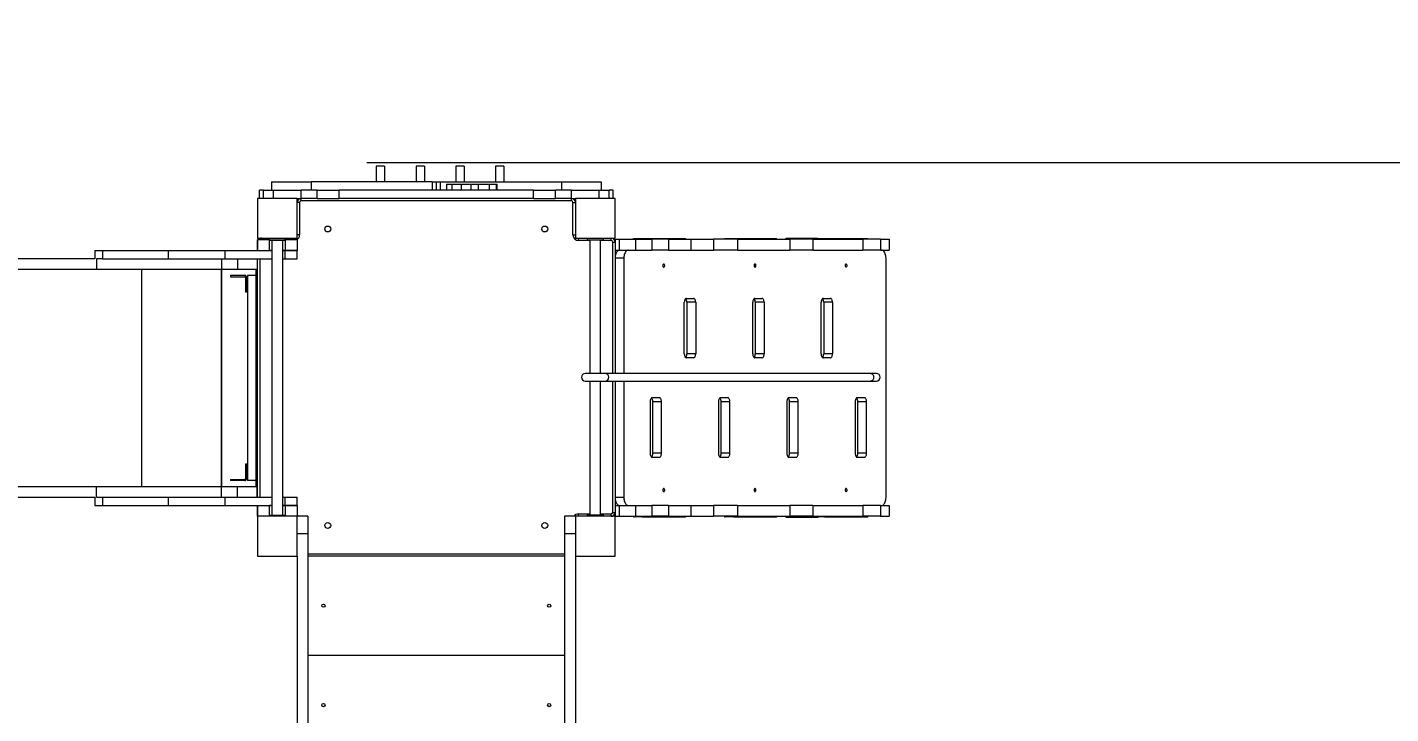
# Model space of a CAD drawing. Header units: millimetres. Extents: x -6562 to 7161, y -6069 to 5384.
# Drawn here: x -3131 to 300, y 1144 to 2871 of the extents above; entities that cross this region are included whole.
import ezdxf

# ---------------------------------------------------------------- set-up
doc = ezdxf.new("R2010")
doc.units = ezdxf.units.MM
for name, color, linetype in [('DIKOM_ОБЪЕКТ', 7, 'Continuous'), ('DIKOM_РАЗМЕР_ЗОНА', 7, 'Continuous'), ('DIKOM_РАЗМЕР_ОБЪЕКТА', 7, 'Continuous')]:
    doc.layers.add(name, color=color, linetype=linetype)
doc.styles.add('style1', font='arial.ttf', dxfattribs={"width": 0.8})
doc.dimstyles.new('1-50', dxfattribs={"dimtxt": 300, "dimasz": 200, "dimexe": 100, "dimexo": 0, "dimgap": 100, "dimtad": 1, "dimtxsty": 'style1', "dimcen": 200, "dimclrd": 7, "dimclre": 7, "dimclrt": 7, "dimadec": 1, "dimazin": 2, "dimtfac": 1, "dimtmove": 0, "dimatfit": 2, "dimfxl": 0, "dimlwd": 25, "dimlwe": 18, "dimarcsym": 0})

# ---------------------------------------------------------------- blocks, each defined once
blk = doc.blocks.new('*D9')
at = {"layer": 'Defpoints', "color": 0, "transparency": 16777216}
for p in [(-2276.8, 2530.5), (6418.8, 2530.5), (1009.4, -4069.5)]:
    blk.add_point(p, dxfattribs=at)
at = {"layer": 'DIKOM_РАЗМЕР_ОБЪЕКТА', "color": 7, "lineweight": 18, "transparency": 16777216}
for p, q in [((-2276.8, 2530.5), (6518.8, 2530.5)), ((1009.4, -4069.5), (6518.8, -4069.5))]:
    blk.add_line(p, q, dxfattribs=at)
at = {"layer": 'DIKOM_РАЗМЕР_ОБЪЕКТА', "color": 7, "lineweight": 25, "transparency": 16777216}
blk.add_line((6418.8, -3869.5), (6418.8, 2330.5), dxfattribs=at)
at = {"layer": 'DIKOM_РАЗМЕР_ОБЪЕКТА', "color": 7, "transparency": 16777216}
for points in [[(6385.4, 2330.5), (6452.1, 2330.5), (6418.8, 2530.5)], [(6385.4, -3869.5), (6452.1, -3869.5), (6418.8, -4069.5)]]:
    blk.add_solid(points, dxfattribs=at)
at = {"layer": 'DIKOM_РАЗМЕР_ОБЪЕКТА', "color": 7, "transparency": 16777216, "insert": (6165.6, -1011), "char_height": 300, "attachment_point": 5, "rotation": 90, "style": 'style1'}
blk.add_mtext('6600', dxfattribs=at)
blk = doc.blocks.new('*D10')
at = {"layer": 'Defpoints', "color": 0, "transparency": 16777216}
for p in [(4747.9, 4361.4), (-4563.3, 2279.8), (4747.9, 1590.5)]:
    blk.add_point(p, dxfattribs=at)
at = {"layer": 'DIKOM_РАЗМЕР_ОБЪЕКТА', "color": 7, "lineweight": 18, "transparency": 16777216}
for p, q in [((-4563.3, 2279.8), (-4563.3, 4461.4)), ((4747.9, 1590.5), (4747.9, 4461.4))]:
    blk.add_line(p, q, dxfattribs=at)
at = {"layer": 'DIKOM_РАЗМЕР_ОБЪЕКТА', "color": 7, "lineweight": 25, "transparency": 16777216}
blk.add_line((-4363.3, 4361.4), (4547.9, 4361.4), dxfattribs=at)
at = {"layer": 'DIKOM_РАЗМЕР_ОБЪЕКТА', "color": 7, "transparency": 16777216}
for points in [[(-4363.3, 4394.8), (-4363.3, 4328.1), (-4563.3, 4361.4)], [(4547.9, 4394.8), (4547.9, 4328.1), (4747.9, 4361.4)]]:
    blk.add_solid(points, dxfattribs=at)
at = {"layer": 'DIKOM_РАЗМЕР_ОБЪЕКТА', "color": 7, "transparency": 16777216, "insert": (92.3, 4614.7), "char_height": 300, "attachment_point": 5, "style": 'style1'}
blk.add_mtext('9300', dxfattribs=at)
blk = doc.blocks.new('*D11')
at = {"layer": 'Defpoints', "color": 0, "transparency": 16777216}
for p in [(-6562.2, 4933.9), (-6562.2, 1863.3), (6237.8, 1379.2)]:
    blk.add_point(p, dxfattribs=at)
at = {"layer": 'DIKOM_РАЗМЕР_ЗОНА', "color": 7, "lineweight": 18, "transparency": 16777216}
for p, q in [((-6562.2, 1863.3), (-6562.2, 5033.9)), ((6237.8, 1379.2), (6237.8, 5033.9))]:
    blk.add_line(p, q, dxfattribs=at)
at = {"layer": 'DIKOM_РАЗМЕР_ЗОНА', "color": 7, "lineweight": 25, "transparency": 16777216}
blk.add_line((6037.8, 4933.9), (-6362.2, 4933.9), dxfattribs=at)
at = {"layer": 'DIKOM_РАЗМЕР_ЗОНА', "color": 7, "transparency": 16777216}
for points in [[(-6362.2, 4967.2), (-6362.2, 4900.5), (-6562.2, 4933.9)], [(6037.8, 4967.2), (6037.8, 4900.5), (6237.8, 4933.9)]]:
    blk.add_solid(points, dxfattribs=at)
at = {"layer": 'DIKOM_РАЗМЕР_ЗОНА', "color": 7, "transparency": 16777216, "insert": (92.3, 5187), "char_height": 300, "attachment_point": 5, "style": 'style1'}
blk.add_mtext('12800', dxfattribs=at)
blk = doc.blocks.new('*D12')
at = {"layer": 'Defpoints', "color": 0, "transparency": 16777216}
for p in [(-2088.2, 4030.5), (7061.3, 4030.5), (1371.9, -6069.5)]:
    blk.add_point(p, dxfattribs=at)
at = {"layer": 'DIKOM_РАЗМЕР_ЗОНА', "color": 7, "lineweight": 18, "transparency": 16777216}
for p, q in [((-2088.2, 4030.5), (7161.3, 4030.5)), ((1371.9, -6069.5), (7161.3, -6069.5))]:
    blk.add_line(p, q, dxfattribs=at)
at = {"layer": 'DIKOM_РАЗМЕР_ЗОНА', "color": 7, "lineweight": 25, "transparency": 16777216}
blk.add_line((7061.3, -5869.5), (7061.3, 3830.5), dxfattribs=at)
at = {"layer": 'DIKOM_РАЗМЕР_ЗОНА', "color": 7, "transparency": 16777216}
for points in [[(7027.9, 3830.5), (7094.6, 3830.5), (7061.3, 4030.5)], [(7027.9, -5869.5), (7094.6, -5869.5), (7061.3, -6069.5)]]:
    blk.add_solid(points, dxfattribs=at)
at = {"layer": 'DIKOM_РАЗМЕР_ЗОНА', "color": 7, "transparency": 16777216, "insert": (6808.1, -1011), "char_height": 300, "attachment_point": 5, "rotation": 90, "style": 'style1'}
blk.add_mtext('10100', dxfattribs=at)

msp = doc.modelspace()

# ---------------------------------------------------------------- linework, layer by layer
at = {"layer": 'DIKOM_ОБЪЕКТ', "color": 7, "linetype": 'Continuous', "lineweight": 15}
for p, q in [((-2232.147, 2521.516), (-2253.147, 2521.516)), ((-2253.147, 2521.516), (-2253.147, 2520.606)), ((-2253.147, 2520.606), (-2253.147, 2482.516)), ((-2232.147, 2521.516), (-2232.147, 2520.606)), ((-2232.147, 2520.606), (-2232.147, 2482.516)), ((-2132.147, 2521.516), (-2153.147, 2521.516)), ((-2153.147, 2521.516), (-2153.147, 2520.606)), ((-2153.147, 2520.606), (-2153.147, 2482.516)), ((-2132.147, 2521.516), (-2132.147, 2520.606)), ((-2132.147, 2520.606), (-2132.147, 2482.516)), ((-2032.147, 2521.516), (-2053.147, 2521.516)), ((-2053.147, 2521.516), (-2053.147, 2520.606)), ((-2053.147, 2520.606), (-2053.147, 2482.516)), ((-2032.147, 2521.516), (-2032.147, 2520.606)), ((-2032.147, 2520.606), (-2032.147, 2482.516)), ((-1932.147, 2521.516), (-1953.147, 2521.516)), ((-1953.147, 2521.516), (-1953.147, 2520.606)), ((-1953.147, 2520.606), (-1953.147, 2482.516)), ((-1932.147, 2521.516), (-1932.147, 2520.606)), ((-1932.147, 2520.606), (-1932.147, 2482.516)), ((-2517.147, 2482.516), (-2517.147, 2461.516)), ((-2517.147, 2482.516), (-2417.147, 2482.516)), ((-2417.147, 2482.516), (-2417.147, 2461.516)), ((-2112.147, 2482.516), (-2417.147, 2482.516)), ((-2112.147, 2482.516), (-2112.147, 2461.516)), ((-2112.147, 2482.516), (-2102.147, 2482.516)), ((-2102.147, 2482.516), (-2102.147, 2461.516)), ((-2102.147, 2482.516), (-2092.147, 2482.516)), ((-2092.147, 2482.516), (-2092.147, 2461.516)), ((-2092.147, 2482.516), (-1787.147, 2482.516)), ((-2076.404, 2476.516), (-2076.404, 2461.516)), ((-2076.404, 2476.516), (-2063.332, 2476.516)), ((-2063.332, 2476.516), (-2063.332, 2461.516)), ((-2063.332, 2476.516), (-2039.543, 2476.516)), ((-2039.543, 2476.516), (-2039.543, 2461.516)), ((-2039.543, 2476.516), (-2014.985, 2476.516)), ((-2014.985, 2476.516), (-2014.985, 2461.516)), ((-2014.985, 2476.516), (-1997.116, 2476.516)), ((-1997.116, 2476.516), (-1997.116, 2461.516)), ((-1997.116, 2476.516), (-1969.402, 2476.516)), ((-1969.402, 2476.516), (-1969.402, 2461.516)), ((-1969.402, 2476.516), (-1951.515, 2476.516)), ((-1951.515, 2476.516), (-1951.515, 2461.516)), ((-1951.515, 2476.516), (-1948.825, 2476.516)), ((-1948.825, 2461.516), (-1948.825, 2476.516)), ((-1787.147, 2482.516), (-1787.147, 2461.516)), ((-1787.147, 2482.516), (-1687.147, 2482.516)), ((-1687.147, 2482.516), (-1687.147, 2461.516)), ((-2452.147, 2440.516), (-2552.147, 2440.516)), ((-2552.147, 2440.516), (-2552.147, 2340.516)), ((-2547.147, 2440.516), (-2547.147, 2461.516)), ((-2537.147, 2461.516), (-2547.147, 2461.516)), ((-2537.147, 2440.516), (-2537.147, 2461.516)), ((-2537.147, 2461.516), (-2512.147, 2461.516)), ((-2512.147, 2440.516), (-2512.147, 2461.516)), ((-2512.147, 2461.516), (-2442.147, 2461.516)), ((-2452.147, 2440.516), (-2442.147, 2440.516)), ((-2452.147, 2340.516), (-2452.147, 2440.516)), ((-2442.147, 2440.516), (-2442.147, 2461.516)), ((-2402.147, 2461.516), (-2442.147, 2461.516)), ((-2402.147, 2440.516), (-2442.147, 2440.516)), ((-2442.147, 2434.516), (-2442.147, 2440.516)), ((-2402.147, 2440.516), (-2402.147, 2461.516)), ((-2402.147, 2461.516), (-2346.876, 2461.516)), ((-2402.147, 2440.516), (-2346.876, 2440.516)), ((-2346.876, 2440.516), (-2346.876, 2461.516)), ((-1857.418, 2461.516), (-2346.876, 2461.516)), ((-1857.418, 2440.516), (-2346.876, 2440.516)), ((-1857.418, 2440.516), (-1857.418, 2461.516)), ((-1857.418, 2461.516), (-1802.147, 2461.516)), ((-1857.418, 2440.516), (-1802.147, 2440.516)), ((-1802.147, 2440.516), (-1802.147, 2461.516)), ((-1762.147, 2461.516), (-1802.147, 2461.516)), ((-1762.147, 2440.516), (-1802.147, 2440.516)), ((-1762.147, 2440.516), (-1762.147, 2461.516)), ((-1762.147, 2461.516), (-1692.147, 2461.516)), ((-1762.147, 2440.516), (-1752.147, 2440.516)), ((-1762.147, 2434.516), (-1762.147, 2440.516)), ((-1652.147, 2440.516), (-1752.147, 2440.516)), ((-1752.147, 2440.516), (-1752.147, 2340.516)), ((-1692.147, 2440.516), (-1692.147, 2461.516)), ((-1692.147, 2461.516), (-1667.147, 2461.516)), ((-1657.147, 2461.516), (-1667.147, 2461.516)), ((-1667.147, 2440.516), (-1667.147, 2461.516)), ((-1657.147, 2440.516), (-1657.147, 2461.516)), ((-1652.147, 2340.516), (-1652.147, 2440.516)), ((-2446.147, 2430.516), (-2452.147, 2430.516)), ((-2446.147, 2430.516), (-2446.147, 2348.516)), ((-1762.147, 2434.516), (-2442.147, 2434.516)), ((-1758.147, 2348.516), (-1758.147, 2430.516)), ((-1758.147, 2430.516), (-1752.147, 2430.516)), ((-2552.154, 2336.516), (-2552.154, 2309.516)), ((-2552.144, 2336.516), (-2552.154, 2336.516)), ((-2552.147, 2340.516), (-2452.147, 2340.516)), ((-2552.144, 2309.516), (-2552.144, 2336.516)), ((-2522.144, 2336.516), (-2552.144, 2336.516)), ((-2542.147, 2336.516), (-2542.147, 2340.516)), ((-2522.147, 2334.516), (-2522.147, 2338.516)), ((-2482.147, 2338.516), (-2522.147, 2338.516)), ((-2482.147, 2334.516), (-2522.147, 2334.516)), ((-2522.144, 2309.516), (-2522.144, 2334.516)), ((-2515.647, 2334.516), (-2515.647, 1642.516)), ((-2488.647, 1642.516), (-2488.647, 2334.516)), ((-2482.147, 2334.516), (-2482.147, 2338.516)), ((-2482.146, 2336.516), (-2482.147, 2336.516)), ((-2482.146, 2336.516), (-2482.146, 2309.516)), ((-2452.147, 2336.516), (-2482.146, 2336.516)), ((-2460.147, 2336.516), (-2460.147, 2340.516)), ((-2446.147, 2348.516), (-2452.147, 2348.516)), ((-2452.147, 2336.516), (-2452.147, 2309.516)), ((-1758.147, 2348.516), (-1752.147, 2348.516)), ((-1752.147, 2340.516), (-1652.147, 2340.516)), ((-1744.147, 2334.516), (-1744.147, 2340.516)), ((-1715.647, 2334.516), (-1744.147, 2334.516)), ((-1722.147, 2340.516), (-1722.147, 2336.516)), ((-1722.147, 2336.516), (-1682.147, 2336.516)), ((-1715.647, 2336.516), (-1715.647, 2000.016)), ((-1688.647, 2000.016), (-1688.647, 2336.516)), ((-1662.147, 2334.516), (-1688.647, 2334.516)), ((-1682.147, 2340.516), (-1682.147, 2336.516)), ((-1662.147, 2334.516), (-1662.147, 2340.516)), ((-1652.147, 2337.516), (-1655.006, 2337.516)), ((-1652.147, 2337.516), (-1652.147, 2310.516)), ((-1652.147, 2337.516), (-1642.147, 2337.516)), ((-1642.147, 2337.516), (-1642.147, 2310.516)), ((-1642.147, 2337.516), (-1601.231, 2337.516)), ((-1582.445, 2339.016), (-1604.562, 2339.016)), ((-1601.231, 2337.516), (-1560.113, 2337.516)), ((-1601.231, 2337.516), (-1601.231, 2310.516)), ((-1476.907, 2339.016), (-1582.445, 2339.016)), ((-1560.113, 2337.516), (-1560.113, 2310.516)), ((-1517.57, 2337.516), (-1560.113, 2337.516)), ((-1517.57, 2337.516), (-1517.57, 2310.516)), ((-1517.57, 2337.516), (-1461.687, 2337.516)), ((-1461.687, 2337.516), (-1461.687, 2310.516)), ((-1461.687, 2337.516), (-1404.227, 2337.516)), ((-1404.227, 2337.516), (-1404.227, 2310.516)), ((-1344.42, 2337.516), (-1404.227, 2337.516)), ((-1353.014, 2339.016), (-1375.131, 2339.016)), ((-1247.476, 2339.016), (-1353.014, 2339.016)), ((-1344.42, 2337.516), (-1344.42, 2310.516)), ((-1344.42, 2337.516), (-1212.378, 2337.516)), ((-1222.045, 2340.516), (-1142.044, 2340.516)), ((-1222.045, 2337.516), (-1222.045, 2340.516)), ((-1212.378, 2337.516), (-1212.378, 2310.516)), ((-1154.758, 2337.516), (-1212.378, 2337.516)), ((-1154.758, 2337.516), (-1154.758, 2310.516)), ((-1154.758, 2337.516), (-1029.193, 2337.516)), ((-1123.584, 2339.016), (-1145.701, 2339.016)), ((-1142.044, 2340.516), (-1142.044, 2339.016)), ((-1018.046, 2339.016), (-1123.584, 2339.016)), ((-1029.193, 2337.516), (-1029.193, 2310.516)), ((-984.616, 2337.516), (-1029.193, 2337.516)), ((-984.616, 2337.516), (-984.616, 2310.516)), ((-984.616, 2337.516), (-962.147, 2337.516)), ((-962.147, 2337.516), (-962.147, 2310.516)), ((-2961.054, 2309.516), (-2961.054, 2288.516)), ((-2961.054, 2309.516), (-2942.192, 2309.516)), ((-2942.192, 2309.516), (-2942.192, 2288.516)), ((-2942.192, 2309.516), (-2776.048, 2309.516)), ((-2776.048, 2288.516), (-2776.048, 2309.516)), ((-2776.048, 2309.516), (-2633.298, 2309.516)), ((-2633.298, 2288.516), (-2633.298, 2309.516)), ((-2633.298, 2309.516), (-2515.647, 2309.516)), ((-2515.647, 2309.516), (-2522.144, 2309.516)), ((-2482.146, 2309.516), (-2488.647, 2309.516)), ((-2488.647, 2309.516), (-2482.147, 2309.516)), ((-2482.147, 2288.516), (-2482.147, 2309.516)), ((-2482.147, 2309.516), (-2452.148, 2309.516)), ((-2452.147, 2309.516), (-2482.146, 2309.516)), ((-2452.148, 2288.516), (-2452.148, 2309.516)), ((-1658.147, 2330.516), (-1652.147, 2330.516)), ((-1658.147, 2000.016), (-1658.147, 2330.516)), ((-1652.147, 2330.516), (-1652.147, 2000.016)), ((-1652.147, 2310.516), (-1642.147, 2310.516)), ((-1642.147, 2310.516), (-1601.231, 2310.516)), ((-1601.231, 2310.516), (-1560.113, 2310.516)), ((-1517.57, 2310.516), (-1560.113, 2310.516)), ((-1517.57, 2310.516), (-1461.687, 2310.516)), ((-1461.687, 2310.516), (-1404.227, 2310.516)), ((-1344.42, 2310.516), (-1404.227, 2310.516)), ((-1344.42, 2310.516), (-1212.378, 2310.516)), ((-1154.758, 2310.516), (-1212.378, 2310.516)), ((-1154.758, 2310.516), (-1029.193, 2310.516)), ((-984.616, 2310.516), (-1029.193, 2310.516)), ((-984.616, 2310.516), (-962.147, 2310.516)), ((-2961.054, 2288.516), (-4158.256, 2288.516)), ((-2957.393, 2288.516), (-2957.393, 2261.516)), ((-2941.696, 2288.516), (-2957.393, 2288.516)), ((-2942.192, 2288.516), (-2776.048, 2288.516)), ((-2776.048, 2288.516), (-2633.298, 2288.516)), ((-2642.321, 2288.516), (-2642.321, 2261.516)), ((-2633.298, 2288.516), (-2515.647, 2288.516)), ((-2602.501, 2288.516), (-2602.501, 2261.516)), ((-2552.466, 2288.516), (-2552.466, 2261.516)), ((-2552.147, 1688.516), (-2552.147, 2288.516)), ((-2546.147, 2288.516), (-2546.147, 1688.516)), ((-2488.647, 2288.516), (-2482.147, 2288.516)), ((-2482.147, 2288.516), (-2452.148, 2288.516)), ((-1630.052, 2290.516), (-1652.147, 2290.516)), ((-1630.052, 2290.516), (-1630.052, 2000.016)), ((-970.439, 1687.516), (-970.439, 2290.516)), ((-2957.393, 2261.516), (-4218.251, 2261.516)), ((-2642.321, 2261.516), (-2957.393, 2261.516)), ((-2842.682, 1715.516), (-2842.682, 2261.516)), ((-2602.501, 2261.516), (-2642.321, 2261.516)), ((-2642.182, 2261.516), (-2642.182, 1715.516)), ((-2642.18, 1715.516), (-2642.18, 2261.516)), ((-2620.182, 2246.516), (-2620.182, 2243.516)), ((-2584.182, 2246.516), (-2620.182, 2246.516)), ((-2620.182, 2243.516), (-2584.182, 2243.516)), ((-2552.466, 2261.516), (-2602.501, 2261.516)), ((-2582.182, 2241.516), (-2582.182, 2205.516)), ((-2579.182, 2205.516), (-2579.182, 2241.516)), ((-2577.182, 2246.516), (-2577.182, 1730.516)), ((-2556.182, 2246.516), (-2577.182, 2246.516)), ((-2556.182, 2246.516), (-2556.182, 1730.516)), ((-2555.469, 1715.516), (-2555.469, 2261.516)), ((-2552.469, 1715.516), (-2552.469, 2261.516)), ((-2582.182, 2205.516), (-2579.182, 2205.516)), ((-1478.054, 2049.016), (-1478.054, 2179.016)), ((-1472.318, 2189.016), (-1455.111, 2189.016)), ((-1449.375, 2179.016), (-1471.492, 2179.016)), ((-1471.492, 2179.016), (-1471.492, 2049.016)), ((-1449.375, 2179.016), (-1449.375, 2049.016)), ((-1305.981, 2049.016), (-1305.981, 2179.016)), ((-1300.245, 2189.016), (-1283.038, 2189.016)), ((-1277.302, 2179.016), (-1299.419, 2179.016)), ((-1299.419, 2179.016), (-1299.419, 2049.016)), ((-1277.302, 2179.016), (-1277.302, 2049.016)), ((-1133.908, 2049.016), (-1133.908, 2179.016)), ((-1128.173, 2189.016), (-1110.965, 2189.016)), ((-1105.229, 2179.016), (-1127.346, 2179.016)), ((-1127.346, 2179.016), (-1127.346, 2049.016)), ((-1105.229, 2179.016), (-1105.229, 2049.016)), ((-1455.111, 2039.016), (-1472.318, 2039.016)), ((-1449.375, 2049.016), (-1471.492, 2049.016)), ((-1283.038, 2039.016), (-1300.245, 2039.016)), ((-1277.302, 2049.016), (-1299.419, 2049.016)), ((-1110.965, 2039.016), (-1128.173, 2039.016)), ((-1105.229, 2049.016), (-1127.346, 2049.016)), ((-1677.147, 2000.016), (-1727.147, 2000.016)), ((-1008.684, 2000.016), (-1688.647, 2000.016)), ((-994.663, 2000.016), (-1008.684, 2000.016)), ((-994.663, 2000.016), (-1006.722, 2000.016)), ((-1727.147, 1981.016), (-1677.147, 1981.016)), ((-1715.647, 1981.016), (-1715.647, 1644.516)), ((-1688.647, 1981.016), (-1008.684, 1981.016)), ((-1688.647, 1644.516), (-1688.647, 1981.016)), ((-1658.147, 1650.516), (-1658.147, 1981.016)), ((-1652.147, 1981.016), (-1652.147, 1650.516)), ((-1630.052, 1981.016), (-1630.052, 1687.516)), ((-1008.684, 1981.016), (-994.663, 1981.016)), ((-1006.722, 1981.016), (-994.663, 1981.016)), ((-1564.09, 1929.016), (-1564.09, 1799.016)), ((-1541.147, 1939.016), (-1558.355, 1939.016)), ((-1535.411, 1929.016), (-1557.529, 1929.016)), ((-1557.529, 1799.016), (-1557.529, 1929.016)), ((-1535.411, 1799.016), (-1535.411, 1929.016)), ((-1392.018, 1929.016), (-1392.018, 1799.016)), ((-1369.074, 1939.016), (-1386.282, 1939.016)), ((-1363.339, 1929.016), (-1385.456, 1929.016)), ((-1385.456, 1799.016), (-1385.456, 1929.016)), ((-1363.339, 1799.016), (-1363.339, 1929.016)), ((-1219.945, 1929.016), (-1219.945, 1799.016)), ((-1197.002, 1939.016), (-1214.209, 1939.016)), ((-1191.266, 1929.016), (-1213.383, 1929.016)), ((-1213.383, 1799.016), (-1213.383, 1929.016)), ((-1191.266, 1799.016), (-1191.266, 1929.016)), ((-1047.872, 1929.016), (-1047.872, 1799.016)), ((-1024.929, 1939.016), (-1042.136, 1939.016)), ((-1019.193, 1929.016), (-1041.31, 1929.016)), ((-1041.31, 1799.016), (-1041.31, 1929.016)), ((-1019.193, 1799.016), (-1019.193, 1929.016)), ((-1558.355, 1789.016), (-1541.147, 1789.016)), ((-1535.411, 1799.016), (-1557.529, 1799.016)), ((-1386.282, 1789.016), (-1369.074, 1789.016)), ((-1363.339, 1799.016), (-1385.456, 1799.016)), ((-1214.209, 1789.016), (-1197.002, 1789.016)), ((-1191.266, 1799.016), (-1213.383, 1799.016)), ((-1042.136, 1789.016), (-1024.929, 1789.016)), ((-1019.193, 1799.016), (-1041.31, 1799.016)), ((-2582.182, 1771.516), (-2582.182, 1735.516)), ((-2579.182, 1771.516), (-2582.182, 1771.516)), ((-2579.182, 1735.516), (-2579.182, 1771.516)), ((-4218.251, 1715.516), (-2957.393, 1715.516)), ((-2957.393, 1688.516), (-2957.393, 1715.516)), ((-2957.393, 1715.516), (-2642.321, 1715.516)), ((-2642.321, 1688.516), (-2642.321, 1715.516)), ((-2642.321, 1715.516), (-2602.501, 1715.516)), ((-2620.182, 1733.516), (-2620.182, 1730.516)), ((-2620.182, 1733.516), (-2584.182, 1733.516)), ((-2584.182, 1730.516), (-2620.182, 1730.516)), ((-2602.501, 1688.516), (-2602.501, 1715.516)), ((-2602.501, 1715.516), (-2552.466, 1715.516)), ((-2556.182, 1730.516), (-2577.182, 1730.516)), ((-2552.466, 1688.516), (-2552.466, 1715.516)), ((-4158.256, 1688.516), (-2961.054, 1688.516)), ((-2961.054, 1688.516), (-2961.054, 1667.516)), ((-2957.393, 1688.516), (-2941.696, 1688.516)), ((-2942.192, 1688.516), (-2942.192, 1667.516)), ((-2942.192, 1688.516), (-2776.048, 1688.516)), ((-2776.048, 1667.516), (-2776.048, 1688.516)), ((-2776.048, 1688.516), (-2633.298, 1688.516)), ((-2633.298, 1667.516), (-2633.298, 1688.516)), ((-2633.298, 1688.516), (-2515.647, 1688.516)), ((-2488.647, 1688.516), (-2482.147, 1688.516)), ((-2482.147, 1667.516), (-2482.147, 1688.516)), ((-2482.147, 1688.516), (-2452.148, 1688.516)), ((-2452.148, 1667.516), (-2452.148, 1688.516)), ((-1630.052, 1687.516), (-1652.147, 1687.516)), ((-2961.054, 1667.516), (-2942.192, 1667.516)), ((-2942.192, 1667.516), (-2776.048, 1667.516)), ((-2776.048, 1667.516), (-2633.298, 1667.516)), ((-2633.298, 1667.516), (-2515.647, 1667.516)), ((-2552.154, 1667.516), (-2552.154, 1640.516)), ((-2552.144, 1640.516), (-2552.144, 1667.516)), ((-2515.647, 1667.516), (-2522.144, 1667.516)), ((-2522.144, 1642.516), (-2522.144, 1667.516)), ((-2482.146, 1667.516), (-2488.647, 1667.516)), ((-2488.647, 1667.516), (-2482.147, 1667.516)), ((-2482.147, 1667.516), (-2452.148, 1667.516)), ((-2482.146, 1667.516), (-2482.146, 1640.516)), ((-2452.147, 1667.516), (-2482.146, 1667.516)), ((-2452.147, 1667.516), (-2452.147, 1640.516)), ((-1658.147, 1650.516), (-1652.147, 1650.516)), ((-1652.147, 1667.516), (-1652.147, 1640.516)), ((-1652.147, 1667.516), (-1642.147, 1667.516)), ((-1642.147, 1667.516), (-1642.147, 1640.516)), ((-1642.147, 1667.516), (-1601.231, 1667.516)), ((-1601.231, 1667.516), (-1601.231, 1640.516)), ((-1601.231, 1667.516), (-1560.113, 1667.516)), ((-1560.113, 1667.516), (-1560.113, 1640.516)), ((-1517.57, 1667.516), (-1560.113, 1667.516)), ((-1517.57, 1667.516), (-1517.57, 1640.516)), ((-1517.57, 1667.516), (-1461.687, 1667.516)), ((-1461.687, 1667.516), (-1461.687, 1640.516)), ((-1461.687, 1667.516), (-1404.227, 1667.516)), ((-1404.227, 1667.516), (-1404.227, 1640.516)), ((-1344.42, 1667.516), (-1404.227, 1667.516)), ((-1344.42, 1667.516), (-1344.42, 1640.516)), ((-1344.42, 1667.516), (-1212.378, 1667.516)), ((-1212.378, 1667.516), (-1212.378, 1640.516)), ((-1154.758, 1667.516), (-1212.378, 1667.516)), ((-1154.758, 1667.516), (-1154.758, 1640.516)), ((-1154.758, 1667.516), (-1029.193, 1667.516)), ((-1029.193, 1667.516), (-1029.193, 1640.516)), ((-984.616, 1667.516), (-1029.193, 1667.516)), ((-984.616, 1667.516), (-984.616, 1640.516)), ((-984.616, 1667.516), (-962.147, 1667.516)), ((-962.147, 1667.516), (-962.147, 1640.516)), ((-2552.147, 1640.516), (-2552.154, 1640.516)), ((-2452.147, 1640.516), (-2552.147, 1640.516)), ((-2552.147, 1640.516), (-2552.147, 1540.516)), ((-2522.147, 1640.516), (-2522.147, 1642.516)), ((-2482.147, 1642.516), (-2522.147, 1642.516)), ((-2482.147, 1640.516), (-2482.147, 1642.516)), ((-2425.147, 1640.516), (-2452.147, 1640.516)), ((-2452.147, 1540.516), (-2452.147, 1640.516)), ((-2425.147, 1640.516), (-2425.147, 1596.747)), ((-1752.147, 1640.516), (-1779.147, 1640.516)), ((-1779.147, 1640.516), (-1779.147, 1596.747)), ((-1652.147, 1640.516), (-1752.147, 1640.516)), ((-1752.147, 1640.516), (-1752.147, 1540.516)), ((-1744.147, 1640.516), (-1744.147, 1646.516)), ((-1744.147, 1646.516), (-1715.647, 1646.516)), ((-1722.147, 1644.516), (-1722.147, 1640.516)), ((-1722.147, 1644.516), (-1682.147, 1644.516)), ((-1688.647, 1646.516), (-1662.147, 1646.516)), ((-1682.147, 1644.516), (-1682.147, 1640.516)), ((-1662.147, 1640.516), (-1662.147, 1646.516)), ((-1652.147, 1640.516), (-1642.147, 1640.516)), ((-1652.147, 1540.516), (-1652.147, 1640.516)), ((-1642.147, 1640.516), (-1601.231, 1640.516)), ((-1582.445, 1639.016), (-1604.562, 1639.016)), ((-1601.231, 1640.516), (-1560.113, 1640.516)), ((-1582.445, 1639.016), (-1476.907, 1639.016)), ((-1517.57, 1640.516), (-1560.113, 1640.516)), ((-1517.57, 1640.516), (-1461.687, 1640.516)), ((-1461.687, 1640.516), (-1404.227, 1640.516)), ((-1344.42, 1640.516), (-1404.227, 1640.516)), ((-1353.014, 1639.016), (-1375.131, 1639.016)), ((-1353.014, 1639.016), (-1247.476, 1639.016)), ((-1344.42, 1640.516), (-1212.378, 1640.516)), ((-1222.045, 1637.516), (-1222.045, 1640.516)), ((-1142.044, 1637.516), (-1222.045, 1637.516)), ((-1154.758, 1640.516), (-1212.378, 1640.516)), ((-1154.758, 1640.516), (-1029.193, 1640.516)), ((-1123.584, 1639.016), (-1145.701, 1639.016)), ((-1142.044, 1639.016), (-1142.044, 1637.516)), ((-1123.584, 1639.016), (-1018.046, 1639.016)), ((-984.616, 1640.516), (-1029.193, 1640.516)), ((-984.616, 1640.516), (-962.147, 1640.516)), ((-2425.147, 1596.747), (-2452.147, 1596.747)), ((-2425.147, 1596.747), (-2425.147, 1095.379)), ((-1752.147, 1596.747), (-1779.147, 1596.747)), ((-1779.147, 1596.747), (-1779.147, 1095.379)), ((-2425.147, 1546.516), (-1779.147, 1546.516)), ((-2552.147, 1540.516), (-2452.147, 1540.516)), ((-2452.147, 1540.516), (-2452.147, 1095.379)), ((-1779.147, 1540.516), (-2425.147, 1540.516)), ((-1779.147, 1540.513), (-2425.147, 1540.513)), ((-1752.147, 1540.516), (-1752.147, 1095.379)), ((-1752.147, 1540.516), (-1652.147, 1540.516)), ((-1779.147, 1290.513), (-2425.147, 1290.513))]:
    msp.add_line(p, q, dxfattribs=at)
at = {"layer": 'DIKOM_ОБЪЕКТ', "color": 7, "linetype": 'Continuous', "lineweight": 15, "flags": 128}
for points in [[(-1640.697, 2310.516), (-1642.33, 2310.312), (-1643.929, 2309.705), (-1645.463, 2308.708), (-1646.899, 2307.341), (-1648.21, 2305.631), (-1649.367, 2303.613), (-1650.348, 2301.328), (-1651.132, 2298.824), (-1651.704, 2296.15), (-1652.052, 2293.362), (-1652.147, 2291.745)], [(-1618.58, 2310.516), (-1620.213, 2310.312), (-1621.812, 2309.705), (-1623.346, 2308.708), (-1624.782, 2307.341), (-1626.093, 2305.631), (-1627.25, 2303.613), (-1628.231, 2301.328), (-1629.015, 2298.824), (-1629.587, 2296.15), (-1629.935, 2293.362), (-1630.052, 2290.516)], [(-970.439, 2290.516), (-970.555, 2293.362), (-970.904, 2296.15), (-971.475, 2298.824), (-972.26, 2301.328), (-973.241, 2303.613), (-974.398, 2305.631), (-975.708, 2307.341), (-977.145, 2308.708), (-978.678, 2309.705), (-980.278, 2310.312), (-981.91, 2310.516)], [(-1529.676, 2275.516), (-1530.352, 2275.338), (-1530.968, 2274.821), (-1531.469, 2274.01), (-1531.811, 2272.977), (-1531.963, 2271.814), (-1531.912, 2270.626), (-1531.663, 2269.516), (-1531.236, 2268.583), (-1530.671, 2267.912), (-1530.018, 2267.56), (-1529.334, 2267.56), (-1528.68, 2267.912), (-1528.115, 2268.583), (-1527.689, 2269.516), (-1527.439, 2270.626), (-1527.388, 2271.814), (-1527.54, 2272.977), (-1527.882, 2274.01), (-1528.383, 2274.821), (-1528.999, 2275.338), (-1529.676, 2275.516)], [(-1300.245, 2275.516), (-1300.922, 2275.338), (-1301.538, 2274.821), (-1302.039, 2274.01), (-1302.381, 2272.977), (-1302.533, 2271.814), (-1302.482, 2270.626), (-1302.232, 2269.516), (-1301.806, 2268.583), (-1301.241, 2267.912), (-1300.587, 2267.56), (-1299.904, 2267.56), (-1299.25, 2267.912), (-1298.685, 2268.583), (-1298.258, 2269.516), (-1298.009, 2270.626), (-1297.958, 2271.814), (-1298.11, 2272.977), (-1298.452, 2274.01), (-1298.953, 2274.821), (-1299.569, 2275.338), (-1300.245, 2275.516)], [(-1070.815, 2275.516), (-1071.491, 2275.338), (-1072.107, 2274.821), (-1072.609, 2274.01), (-1072.951, 2272.977), (-1073.103, 2271.814), (-1073.052, 2270.626), (-1072.802, 2269.516), (-1072.375, 2268.583), (-1071.81, 2267.912), (-1071.157, 2267.56), (-1070.473, 2267.56), (-1069.819, 2267.912), (-1069.254, 2268.583), (-1068.828, 2269.516), (-1068.578, 2270.626), (-1068.527, 2271.814), (-1068.679, 2272.977), (-1069.021, 2274.01), (-1069.522, 2274.821), (-1070.139, 2275.338), (-1070.815, 2275.516)], [(-1472.318, 2189.016), (-1473.437, 2188.823), (-1474.513, 2188.254), (-1475.505, 2187.33), (-1476.374, 2186.087), (-1477.087, 2184.571), (-1477.617, 2182.842), (-1477.944, 2180.966), (-1478.054, 2179.016)], [(-1449.375, 2179.016), (-1449.485, 2180.966), (-1449.812, 2182.842), (-1450.342, 2184.571), (-1451.055, 2186.087), (-1451.924, 2187.33), (-1452.916, 2188.254), (-1453.992, 2188.823), (-1455.111, 2189.016)], [(-1300.245, 2189.016), (-1301.364, 2188.823), (-1302.44, 2188.254), (-1303.432, 2187.33), (-1304.301, 2186.087), (-1305.014, 2184.571), (-1305.545, 2182.842), (-1305.871, 2180.966), (-1305.981, 2179.016)], [(-1277.302, 2179.016), (-1277.413, 2180.966), (-1277.739, 2182.842), (-1278.269, 2184.571), (-1278.982, 2186.087), (-1279.851, 2187.33), (-1280.843, 2188.254), (-1281.919, 2188.823), (-1283.038, 2189.016)], [(-1128.173, 2189.016), (-1129.291, 2188.823), (-1130.367, 2188.254), (-1131.359, 2187.33), (-1132.228, 2186.087), (-1132.941, 2184.571), (-1133.472, 2182.842), (-1133.798, 2180.966), (-1133.908, 2179.016)], [(-1105.229, 2179.016), (-1105.34, 2180.966), (-1105.666, 2182.842), (-1106.196, 2184.571), (-1106.909, 2186.087), (-1107.778, 2187.33), (-1108.77, 2188.254), (-1109.846, 2188.823), (-1110.965, 2189.016)], [(-1478.054, 2049.016), (-1477.944, 2047.065), (-1477.617, 2045.189), (-1477.087, 2043.46), (-1476.374, 2041.945), (-1475.505, 2040.701), (-1474.513, 2039.777), (-1473.437, 2039.208), (-1472.318, 2039.016)], [(-1455.111, 2039.016), (-1453.992, 2039.208), (-1452.916, 2039.777), (-1451.924, 2040.701), (-1451.055, 2041.945), (-1450.342, 2043.46), (-1449.812, 2045.189), (-1449.485, 2047.065), (-1449.375, 2049.016)], [(-1305.981, 2049.016), (-1305.871, 2047.065), (-1305.545, 2045.189), (-1305.014, 2043.46), (-1304.301, 2041.945), (-1303.432, 2040.701), (-1302.44, 2039.777), (-1301.364, 2039.208), (-1300.245, 2039.016)], [(-1283.038, 2039.016), (-1281.919, 2039.208), (-1280.843, 2039.777), (-1279.851, 2040.701), (-1278.982, 2041.945), (-1278.269, 2043.46), (-1277.739, 2045.189), (-1277.413, 2047.065), (-1277.302, 2049.016)], [(-1133.908, 2049.016), (-1133.798, 2047.065), (-1133.472, 2045.189), (-1132.941, 2043.46), (-1132.228, 2041.945), (-1131.359, 2040.701), (-1130.367, 2039.777), (-1129.291, 2039.208), (-1128.173, 2039.016)], [(-1110.965, 2039.016), (-1109.846, 2039.208), (-1108.77, 2039.777), (-1107.778, 2040.701), (-1106.909, 2041.945), (-1106.196, 2043.46), (-1105.666, 2045.189), (-1105.34, 2047.065), (-1105.229, 2049.016)], [(-1008.684, 2000.016), (-1007.351, 1999.833), (-1006.068, 1999.292), (-1004.886, 1998.415), (-1003.85, 1997.233), (-1003, 1995.793), (-1002.369, 1994.151), (-1001.979, 1992.369), (-1001.848, 1990.516), (-1001.979, 1988.662), (-1002.369, 1986.88), (-1003, 1985.238), (-1003.85, 1983.798), (-1004.886, 1982.617), (-1006.068, 1981.739), (-1007.351, 1981.198), (-1008.684, 1981.016), (-1008.684, 1981.016)], [(-1558.355, 1939.016), (-1559.474, 1938.823), (-1560.549, 1938.254), (-1561.541, 1937.33), (-1562.41, 1936.087), (-1563.124, 1934.571), (-1563.654, 1932.842), (-1563.98, 1930.966), (-1564.09, 1929.016)], [(-1535.411, 1929.016), (-1535.522, 1930.966), (-1535.848, 1932.842), (-1536.378, 1934.571), (-1537.091, 1936.087), (-1537.961, 1937.33), (-1538.952, 1938.254), (-1540.028, 1938.823), (-1541.147, 1939.016)], [(-1386.282, 1939.016), (-1387.401, 1938.823), (-1388.477, 1938.254), (-1389.468, 1937.33), (-1390.338, 1936.087), (-1391.051, 1934.571), (-1391.581, 1932.842), (-1391.907, 1930.966), (-1392.018, 1929.016)], [(-1363.339, 1929.016), (-1363.449, 1930.966), (-1363.775, 1932.842), (-1364.305, 1934.571), (-1365.019, 1936.087), (-1365.888, 1937.33), (-1366.88, 1938.254), (-1367.955, 1938.823), (-1369.074, 1939.016)], [(-1214.209, 1939.016), (-1215.328, 1938.823), (-1216.404, 1938.254), (-1217.395, 1937.33), (-1218.265, 1936.087), (-1218.978, 1934.571), (-1219.508, 1932.842), (-1219.834, 1930.966), (-1219.945, 1929.016)], [(-1191.266, 1929.016), (-1191.376, 1930.966), (-1191.703, 1932.842), (-1192.232, 1934.571), (-1192.946, 1936.087), (-1193.815, 1937.33), (-1194.807, 1938.254), (-1195.882, 1938.823), (-1197.002, 1939.016)], [(-1042.136, 1939.016), (-1043.255, 1938.823), (-1044.331, 1938.254), (-1045.323, 1937.33), (-1046.192, 1936.087), (-1046.905, 1934.571), (-1047.435, 1932.842), (-1047.762, 1930.966), (-1047.872, 1929.016)], [(-1019.193, 1929.016), (-1019.303, 1930.966), (-1019.63, 1932.842), (-1020.159, 1934.571), (-1020.873, 1936.087), (-1021.742, 1937.33), (-1022.734, 1938.254), (-1023.81, 1938.823), (-1024.929, 1939.016)], [(-1564.09, 1799.016), (-1563.98, 1797.065), (-1563.654, 1795.189), (-1563.124, 1793.46), (-1562.41, 1791.945), (-1561.541, 1790.701), (-1560.549, 1789.777), (-1559.474, 1789.208), (-1558.355, 1789.016)], [(-1541.147, 1789.016), (-1540.028, 1789.208), (-1538.952, 1789.777), (-1537.961, 1790.701), (-1537.091, 1791.945), (-1536.378, 1793.46), (-1535.848, 1795.189), (-1535.522, 1797.065), (-1535.411, 1799.016)], [(-1392.018, 1799.016), (-1391.907, 1797.065), (-1391.581, 1795.189), (-1391.051, 1793.46), (-1390.338, 1791.945), (-1389.468, 1790.701), (-1388.477, 1789.777), (-1387.401, 1789.208), (-1386.282, 1789.016)], [(-1369.074, 1789.016), (-1367.955, 1789.208), (-1366.88, 1789.777), (-1365.888, 1790.701), (-1365.019, 1791.945), (-1364.305, 1793.46), (-1363.775, 1795.189), (-1363.449, 1797.065), (-1363.339, 1799.016)], [(-1219.945, 1799.016), (-1219.834, 1797.065), (-1219.508, 1795.189), (-1218.978, 1793.46), (-1218.265, 1791.945), (-1217.395, 1790.701), (-1216.404, 1789.777), (-1215.328, 1789.208), (-1214.209, 1789.016)], [(-1197.002, 1789.016), (-1195.882, 1789.208), (-1194.807, 1789.777), (-1193.815, 1790.701), (-1192.946, 1791.945), (-1192.232, 1793.46), (-1191.703, 1795.189), (-1191.376, 1797.065), (-1191.266, 1799.016)], [(-1047.872, 1799.016), (-1047.762, 1797.065), (-1047.435, 1795.189), (-1046.905, 1793.46), (-1046.192, 1791.945), (-1045.323, 1790.701), (-1044.331, 1789.777), (-1043.255, 1789.208), (-1042.136, 1789.016)], [(-1024.929, 1789.016), (-1023.81, 1789.208), (-1022.734, 1789.777), (-1021.742, 1790.701), (-1020.873, 1791.945), (-1020.159, 1793.46), (-1019.63, 1795.189), (-1019.303, 1797.065), (-1019.193, 1799.016)], [(-1652.147, 1686.286), (-1652.052, 1684.669), (-1651.704, 1681.881), (-1651.132, 1679.207), (-1650.348, 1676.703), (-1649.367, 1674.418), (-1648.21, 1672.401), (-1646.899, 1670.691), (-1645.463, 1669.323), (-1643.929, 1668.326), (-1642.33, 1667.719), (-1640.697, 1667.516)], [(-1630.052, 1687.516), (-1629.935, 1684.669), (-1629.587, 1681.881), (-1629.015, 1679.207), (-1628.231, 1676.703), (-1627.25, 1674.418), (-1626.093, 1672.401), (-1624.782, 1670.691), (-1623.346, 1669.323), (-1621.812, 1668.326), (-1620.213, 1667.719), (-1618.58, 1667.516)], [(-1529.676, 1710.516), (-1530.352, 1710.338), (-1530.968, 1709.821), (-1531.469, 1709.01), (-1531.811, 1707.977), (-1531.963, 1706.814), (-1531.912, 1705.625), (-1531.663, 1704.516), (-1531.236, 1703.583), (-1530.671, 1702.912), (-1530.018, 1702.56), (-1529.334, 1702.56), (-1528.68, 1702.912), (-1528.115, 1703.583), (-1527.689, 1704.516), (-1527.439, 1705.625), (-1527.388, 1706.814), (-1527.54, 1707.977), (-1527.882, 1709.01), (-1528.383, 1709.821), (-1528.999, 1710.338), (-1529.676, 1710.516)], [(-1300.245, 1710.516), (-1300.922, 1710.338), (-1301.538, 1709.821), (-1302.039, 1709.01), (-1302.381, 1707.977), (-1302.533, 1706.814), (-1302.482, 1705.625), (-1302.232, 1704.516), (-1301.806, 1703.583), (-1301.241, 1702.912), (-1300.587, 1702.56), (-1299.904, 1702.56), (-1299.25, 1702.912), (-1298.685, 1703.583), (-1298.258, 1704.516), (-1298.009, 1705.625), (-1297.958, 1706.814), (-1298.11, 1707.977), (-1298.452, 1709.01), (-1298.953, 1709.821), (-1299.569, 1710.338), (-1300.245, 1710.516)], [(-1070.815, 1710.516), (-1071.491, 1710.338), (-1072.107, 1709.821), (-1072.609, 1709.01), (-1072.951, 1707.977), (-1073.103, 1706.814), (-1073.052, 1705.625), (-1072.802, 1704.516), (-1072.375, 1703.583), (-1071.81, 1702.912), (-1071.157, 1702.56), (-1070.473, 1702.56), (-1069.819, 1702.912), (-1069.254, 1703.583), (-1068.828, 1704.516), (-1068.578, 1705.625), (-1068.527, 1706.814), (-1068.679, 1707.977), (-1069.021, 1709.01), (-1069.522, 1709.821), (-1070.139, 1710.338), (-1070.815, 1710.516)], [(-981.91, 1667.516), (-980.278, 1667.719), (-978.678, 1668.326), (-977.145, 1669.323), (-975.708, 1670.691), (-974.398, 1672.401), (-973.241, 1674.418), (-972.26, 1676.703), (-971.475, 1679.207), (-970.904, 1681.881), (-970.555, 1684.669), (-970.439, 1687.516)]]:
    msp.add_lwpolyline(points, dxfattribs=at)
at = {"layer": 'DIKOM_ОБЪЕКТ', "color": 7, "linetype": 'Continuous', "lineweight": 15}
for centre, radius in [((-2375.147, 2363.516), 7.5), ((-1829.147, 2363.516), 7.5), ((-2375.147, 1617.516), 7.5), ((-1829.147, 1617.516), 7.5), ((-2386.147, 1415.513), 4), ((-1818.147, 1415.513), 4), ((-2386.147, 1165.513), 4), ((-1818.147, 1165.513), 4)]:
    msp.add_circle(centre, radius, dxfattribs=at)
for centre, radius, start, end in [((-2442.147, 2430.516), 10, 90, 180), ((-1762.147, 2430.516), 10, 0, 90), ((-2442.147, 2430.516), 4, 90, 180), ((-1762.147, 2430.516), 4, 0, 90), ((-2542.147, 2330.516), 10, 90, 143.130102), ((-2460.147, 2348.516), 14, 301.002719, 0), ((-1744.147, 2348.516), 14, 180, 270), ((-1662.147, 2330.516), 10, 0, 90), ((-1662.147, 2330.516), 4, 0, 90), ((-1604.275, 2335.368), 3.658, 94.499271, 144.061922), ((-1582.158, 2335.368), 3.658, 94.499271, 144.061922), ((-1477.19, 2335.375), 3.652, 35.890065, 85.548742), ((-1374.848, 2335.375), 3.652, 94.451258, 144.109935), ((-1352.731, 2335.375), 3.652, 94.451258, 144.109935), ((-1247.763, 2335.368), 3.658, 35.938078, 85.500729), ((-1145.417, 2335.375), 3.652, 94.451258, 144.109935), ((-1123.3, 2335.375), 3.652, 94.460386, 144.109522), ((-1018.333, 2335.368), 3.659, 35.944534, 85.494273), ((-2584.182, 2241.516), 5, 0.001199, 90), ((-2584.182, 2241.516), 2, 0.001199, 90), ((-1483.305, 2179.842), 11.842, 355.998712, 43.902196), ((-1311.236, 2179.84), 11.846, 356.009779, 43.896472), ((-1139.163, 2179.84), 11.846, 356.009779, 43.896472), ((-1483.305, 2048.189), 11.842, 316.097804, 4.001288), ((-1311.236, 2048.191), 11.846, 316.103528, 3.990221), ((-1139.163, 2048.191), 11.846, 316.103528, 3.990221), ((-1727.147, 1990.516), 9.5, 90, 270), ((-1677.147, 1990.516), 9.5, 270, 90), ((-994.664, 1990.516), 9.5, 270, 90), ((-1569.341, 1929.842), 11.841, 355.998865, 43.907408), ((-1397.271, 1929.841), 11.844, 356.003992, 43.896939), ((-1225.198, 1929.841), 11.844, 356.003992, 43.896939), ((-1053.125, 1929.841), 11.844, 356.003992, 43.896939), ((-1569.341, 1798.189), 11.841, 316.092632, 4.001118), ((-1397.271, 1798.19), 11.844, 316.103101, 3.995991), ((-1225.198, 1798.19), 11.844, 316.103101, 3.995991), ((-1053.125, 1798.19), 11.844, 316.103101, 3.995991), ((-2584.182, 1735.516), 2, 270, 0.001199), ((-2584.182, 1735.516), 5, 270, 0.001199), ((-1662.147, 1650.516), 4, 270, 0), ((-1662.147, 1650.516), 10, 270, 0), ((-2460.147, 1632.516), 14, 34.849905, 55.150095), ((-1744.147, 1632.516), 14, 90, 145.150095), ((-1604.275, 1642.663), 3.658, 215.938078, 265.500729), ((-1582.158, 1642.663), 3.658, 215.938078, 265.500729), ((-1477.19, 1642.656), 3.652, 274.451258, 324.109935), ((-1374.848, 1642.656), 3.652, 215.890065, 265.548742), ((-1352.731, 1642.656), 3.652, 215.890065, 265.548742), ((-1247.763, 1642.663), 3.658, 274.499271, 324.061922), ((-1145.417, 1642.656), 3.652, 215.890065, 265.548742), ((-1123.3, 1642.656), 3.652, 215.890478, 265.539614), ((-1018.333, 1642.664), 3.659, 274.505727, 324.055466)]:
    msp.add_arc(centre, radius, start, end, dxfattribs=at)

# ---------------------------------------------------------------- dimensions: what is measured, and where the dimension line sits
at = {"layer": 'DIKOM_РАЗМЕР_ЗОНА'}
for base, p1, p2, angle, picture, middle in [((-6562.19, 4933.871), (6237.81, 1379.161), (-6562.19, 1863.268), 180, '*D11', (92.299, 4933.871)), ((7061.257, 4030.513), (1371.853, -6069.487), (-2088.229, 4030.513), 270, '*D12', (7061.257, -1010.997))]:
    dim = msp.add_linear_dim(base=base, p1=p1, p2=p2, angle=angle, dimstyle='1-50', dxfattribs=at)
    dim.commit()
    dim.dimension.update_dxf_attribs({"geometry": picture, "text_midpoint": middle, "dimtype": 160})
at = {"layer": 'DIKOM_РАЗМЕР_ОБЪЕКТА'}
dim = msp.add_linear_dim(base=(4747.853, 4361.417), p1=(-4563.255, 2279.757), p2=(4747.853, 1590.516), angle=180, text='9300', dimstyle='1-50', dxfattribs=at)
dim.commit()
dim.dimension.update_dxf_attribs({"geometry": '*D10', "text_midpoint": (92.299, 4361.417), "dimtype": 160})
dim = msp.add_linear_dim(base=(6418.775, 2530.513), p1=(1009.353, -4069.487), p2=(-2276.848, 2530.513), angle=270, dimstyle='1-50', dxfattribs=at)
dim.commit()
dim.dimension.update_dxf_attribs({"geometry": '*D9', "text_midpoint": (6418.775, -1010.997), "dimtype": 160})

doc.saveas('drawing.dxf')
